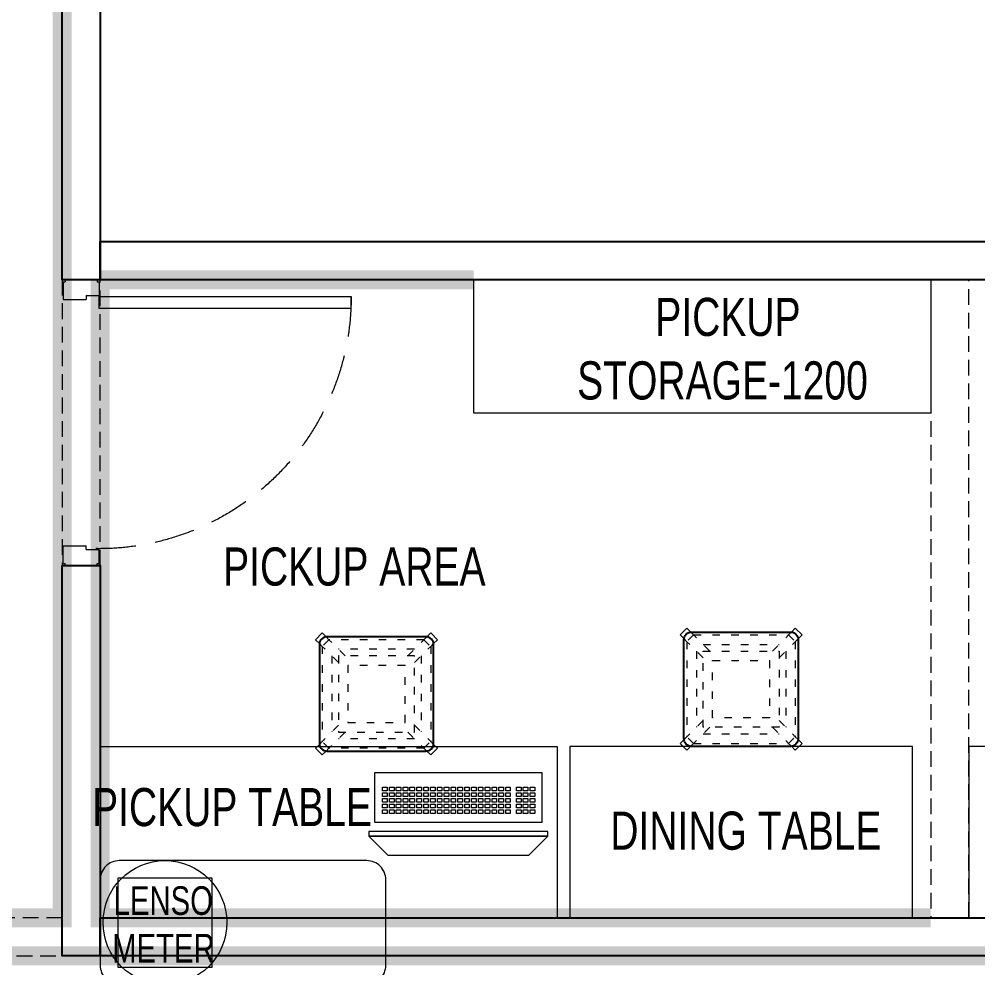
# Model space of a CAD drawing. Header units: feet. Extents: x 6593915 to 6601502, y -5290425 to -5274384.
# Drawn here: x 6596432 to 6598950, y -5279616 to -5277127 of the extents above; entities that cross this region are included whole.
import ezdxf

# ---------------------------------------------------------------- set-up
doc = ezdxf.new("R2010")
doc.units = ezdxf.units.FT
doc.header["$LTSCALE"] = 33
doc.header["$MEASUREMENT"] = 0
for name, pattern in [('a_p6_plan_L18$0$HIDDEN', [0.375, 0.25, -0.125]), ('ACAD_ISO03W100', [30, 12, -18]), ('HIDDEN2', [4.7625, 3.175, -1.5875])]:
    doc.linetypes.add(name, pattern=pattern)
for name, color, linetype, lineweight in [('Door', 2, 'Continuous', 13), ('LENS-DOOR', 34, 'Continuous', 20), ('LENS-PARTITION', 21, 'Continuous', 25), ('LENS-TEXT', 31, 'Continuous', 5), ('LENS_CURTAIN', 5, 'a_p6_plan_L18$0$HIDDEN', 9), ('LK-EQPMT', 3, 'Continuous', 18), ('LK-FF&E WALL', 1, 'Continuous', 9), ('LK-FLUTTED FINISH', 20, 'Continuous', 30), ('LK-IT', 3, 'Continuous', 18), ('LK-TILES FINISH', 251, 'Continuous', 5), ('LN-ELEVATION-1', 81, 'Continuous', 25), ('LN-ELEVATION-2', 103, 'Continuous', 20), ('LN-ELEVATION-3', 125, 'Continuous', 18), ('LN-ELEVATION-5', 167, 'Continuous', 5)]:
    doc.layers.add(name, color=color, linetype=linetype, lineweight=lineweight)
doc.layers.add('LAMINATE FINISH', color=80, linetype='Continuous')
doc.styles.add('LK TXT', font='GILC____.TTF', dxfattribs={"height": 100})

# ---------------------------------------------------------------- blocks, each defined once
blk = doc.blocks.new('Stool')
at = {"layer": 'LN-ELEVATION-1', "ltscale": 0.5}
blk.add_lwpolyline([(-130, 300), (130, 300, -0.414214), (150, 280), (150, 20, -0.414214), (130, 0), (-130, 0, -0.414214), (-150, 20), (-150, 280, -0.414214)], format="xyb", close=True, dxfattribs=at)
at = {"layer": 'LN-ELEVATION-3', "linetype": 'ACAD_ISO03W100', "ltscale": 0.05}
for p, q in [((-82.3, 250), (-124.7, 292.4)), ((-124.7, 292.4), (124.7, 292.4)), ((82.3, 250), (124.7, 292.4)), ((-100, 232.3), (-142.4, 274.7)), ((-142.4, 274.7), (-142.4, 25.3)), ((-99.7, 267.4), (99.7, 267.4)), ((100, 232.3), (142.4, 274.7)), ((142.4, 274.7), (142.4, 25.3)), ((-117.4, 249.7), (-117.4, 50.3)), ((117.4, 249.7), (117.4, 50.3)), ((-100, 67.7), (-142.4, 25.3)), ((100, 67.7), (142.4, 25.3)), ((-82.3, 50), (-124.7, 7.6)), ((-99.7, 32.6), (99.7, 32.6)), ((82.3, 50), (124.7, 7.6)), ((-124.7, 7.6), (124.7, 7.6))]:
    blk.add_line(p, q, dxfattribs=at)
for points in [[(-132.2, 299.9), (-124.7, 292.4), (-142.4, 274.7), (-149.9, 282.2)], [(132.2, 299.9), (124.7, 292.4), (142.4, 274.7), (149.9, 282.2)], [(-132.2, 0.1), (-124.7, 7.6), (-142.4, 25.3), (-149.9, 17.8)], [(132.2, 0.1), (124.7, 7.6), (142.4, 25.3), (149.9, 17.8)]]:
    blk.add_lwpolyline(points, dxfattribs=at)
for points in [[(-100, 250), (100, 250), (100, 50), (-100, 50)], [(-75, 225), (75, 225), (75, 75), (-75, 75)]]:
    blk.add_lwpolyline(points, close=True, dxfattribs=at)
at = {"layer": 'LN-ELEVATION-5', "ltscale": 0.5}
for points in [[(-149.9, 282.2), (-160.1, 292.4), (-142.4, 310.1), (-132.2, 299.9)], [(149.9, 282.2), (160.1, 292.4), (142.4, 310.1), (132.2, 299.9)], [(-149.9, 17.8), (-160.1, 7.6), (-142.4, -10.1), (-132.2, 0.1)], [(149.9, 17.8), (160.1, 7.6), (142.4, -10.1), (132.2, 0.1)]]:
    blk.add_lwpolyline(points, dxfattribs=at)
blk = doc.blocks.new('CLENS 600 TYPE 6')
at = {"layer": 'LN-ELEVATION-1', "ltscale": 0.5}
blk.add_lwpolyline([(130, -225), (-130, -225, -0.414214), (-150, -205), (-150, 55, -0.414214), (-130, 75), (130, 75, -0.414214), (150, 55), (150, -205, -0.414214)], format="xyb", close=True, dxfattribs=at)
at = {"layer": 'LN-ELEVATION-3', "linetype": 'ACAD_ISO03W100', "ltscale": 0.05}
for p, q in [((-82.3, 25), (-124.7, 67.4)), ((124.7, 67.4), (-124.7, 67.4)), ((82.3, 25), (124.7, 67.4)), ((-100, 7.3), (-142.4, 49.7)), ((-142.4, -199.7), (-142.4, 49.7)), ((99.7, 42.4), (-99.7, 42.4)), ((100, 7.3), (142.4, 49.7)), ((142.4, -199.7), (142.4, 49.7)), ((-117.4, -174.7), (-117.4, 24.7)), ((117.4, -174.7), (117.4, 24.7)), ((-100, -157.3), (-142.4, -199.7)), ((-82.3, -175), (-124.7, -217.4)), ((82.3, -175), (124.7, -217.4)), ((100, -157.3), (142.4, -199.7)), ((99.7, -192.4), (-99.7, -192.4)), ((124.7, -217.4), (-124.7, -217.4))]:
    blk.add_line(p, q, dxfattribs=at)
for points in [[(-132.2, 74.9), (-124.7, 67.4), (-142.4, 49.7), (-149.9, 57.2)], [(132.2, 74.9), (124.7, 67.4), (142.4, 49.7), (149.9, 57.2)], [(-132.2, -224.9), (-124.7, -217.4), (-142.4, -199.7), (-149.9, -207.2)], [(132.2, -224.9), (124.7, -217.4), (142.4, -199.7), (149.9, -207.2)]]:
    blk.add_lwpolyline(points, dxfattribs=at)
for points in [[(100, -175), (-100, -175), (-100, 25), (100, 25)], [(75, -150), (-75, -150), (-75, 0), (75, 0)]]:
    blk.add_lwpolyline(points, close=True, dxfattribs=at)
at = {"layer": 'LN-ELEVATION-5', "ltscale": 0.5}
for points in [[(-149.9, 57.2), (-160.1, 67.4), (-142.4, 85.1), (-132.2, 74.9)], [(149.9, 57.2), (160.1, 67.4), (142.4, 85.1), (132.2, 74.9)], [(-149.9, -207.2), (-160.1, -217.4), (-142.4, -235.1), (-132.2, -224.9)], [(149.9, -207.2), (160.1, -217.4), (142.4, -235.1), (132.2, -224.9)]]:
    blk.add_lwpolyline(points, dxfattribs=at)
blk = doc.blocks.new('*U22')
at = {"layer": 'LK-EQPMT', "ltscale": 12}
blk.add_lwpolyline([(6, 4.9), (-6, 4.9), (-6, -4.9), (6, -4.9)], close=True, dxfattribs=at)
blk = doc.blocks.new('*U23')
at = {"color": 0, "linetype": 'ByBlock', "lineweight": -2}
for p in [(0, 0), (18, 0), (35.9, 0), (53.9, 0), (71.8, 0), (89.8, 0), (107.8, 0), (125.7, 0), (143.7, 0), (161.6, 0), (179.6, 0), (197.6, 0), (215.5, 0), (233.5, 0), (251.4, 0), (269.4, 0), (287.4, 0), (305.3, 0), (323.3, 0), (0, -14.7), (0, -29.5), (18, -14.7), (18, -29.5), (35.9, -14.7), (35.9, -29.5), (53.9, -14.7), (53.9, -29.5), (71.8, -14.7), (71.8, -29.5), (89.8, -14.7), (89.8, -29.5), (107.8, -14.7), (107.8, -29.5), (125.7, -14.7), (125.7, -29.5), (143.7, -14.7), (143.7, -29.5), (161.6, -14.7), (161.6, -29.5), (179.6, -14.7), (179.6, -29.5), (197.6, -14.7), (197.6, -29.5), (215.5, -14.7), (215.5, -29.5), (233.5, -14.7), (233.5, -29.5), (251.4, -14.7), (251.4, -29.5), (269.4, -14.7), (269.4, -29.5), (287.4, -14.7), (287.4, -29.5), (305.3, -14.7), (305.3, -29.5), (323.3, -14.7), (323.3, -29.5), (0, -44.2), (18, -44.2), (35.9, -44.2), (53.9, -44.2), (71.8, -44.2), (89.8, -44.2), (107.8, -44.2), (125.7, -44.2), (143.7, -44.2), (161.6, -44.2), (179.6, -44.2), (197.6, -44.2), (215.5, -44.2), (233.5, -44.2), (251.4, -44.2), (269.4, -44.2), (287.4, -44.2), (305.3, -44.2), (323.3, -44.2), (0, -59), (18, -59), (35.9, -59), (53.9, -59), (71.8, -59), (89.8, -59), (107.8, -59), (125.7, -59), (143.7, -59), (161.6, -59), (179.6, -59), (197.6, -59), (215.5, -59), (233.5, -59), (251.4, -59), (269.4, -59), (287.4, -59), (305.3, -59), (323.3, -59)]:
    blk.add_blockref('*U22', p, dxfattribs=at)
blk = doc.blocks.new('*U20')
at = {"layer": 'LK-EQPMT', "ltscale": 12}
blk.add_lwpolyline([(6, 4.9), (-6, 4.9), (-6, -4.9), (6, -4.9)], close=True, dxfattribs=at)
blk = doc.blocks.new('*U21')
at = {"color": 0, "linetype": 'ByBlock', "lineweight": -2}
for p in [(0, 0), (18, 0), (35.9, 0), (0, -14.7), (0, -29.5), (18, -14.7), (18, -29.5), (35.9, -14.7), (35.9, -29.5), (0, -44.2), (18, -44.2), (35.9, -44.2), (0, -59), (18, -59), (35.9, -59)]:
    blk.add_blockref('*U20', p, dxfattribs=at)
blk = doc.blocks.new('*U16')
at = {"ltscale": 12}
blk.add_lwpolyline([(8, 0), (8, 129.1), (448, 129.1), (448, 0)], close=True, dxfattribs=at)
for name, p in [('*U23', (35.2, 101.6)), ('*U21', (386.6, 101.6))]:
    blk.add_blockref(name, p)
blk = doc.blocks.new('Pickup table PC')
at = {"layer": 'LN-ELEVATION-2', "ltscale": 0.5}
for points in [[(470, 50), (0, 50), (0, 62), (470, 62)], [(420, 0), (50, 0), (0, 50), (470, 50)]]:
    blk.add_lwpolyline(points, close=True, dxfattribs=at)
blk = doc.blocks.new('*U43')
at = {"layer": 'LENS-DOOR'}
for p, q in [((547491.5, 1778573.8), (547491.5, 1779235.3)), ((547522.8, 1779235.3), (547491.5, 1779235.3)), ((547522.8, 1779235.3), (547522.8, 1778573.8)), ((547447.3, 1778568.6), (547452.5, 1778568.6)), ((547447.3, 1778484.1), (547447.3, 1778568.6)), ((547452.5, 1778573.8), (547488.9, 1778573.8)), ((547452.5, 1778568.6), (547452.5, 1778573.8)), ((547488.9, 1778539.9), (547488.9, 1778573.8)), ((547522.8, 1778573.8), (547491.5, 1778573.8)), ((548192.1, 1778573.8), (548155.6, 1778573.8)), ((548155.6, 1778539.9), (548155.6, 1778573.8)), ((548192.1, 1778568.6), (548192.1, 1778573.8)), ((548197.3, 1778568.6), (548192.1, 1778568.6)), ((548197.3, 1778484.1), (548197.3, 1778568.6)), ((547488.9, 1778539.9), (547499.3, 1778539.9)), ((547499.3, 1778478.9), (547499.3, 1778539.9)), ((548145.2, 1778478.9), (548145.2, 1778539.9)), ((548155.6, 1778539.9), (548145.2, 1778539.9)), ((547447.3, 1778484.1), (547452.5, 1778484.1)), ((547452.5, 1778478.9), (547452.5, 1778484.1)), ((547452.5, 1778478.9), (547499.3, 1778478.9)), ((548192.1, 1778478.9), (548145.2, 1778478.9)), ((548192.1, 1778478.9), (548192.1, 1778484.1)), ((548197.3, 1778484.1), (548192.1, 1778484.1))]:
    blk.add_line(p, q, dxfattribs=at)
at = {"layer": 'LENS-DOOR', "color": 7, "linetype": 'HIDDEN2', "extrusion": (0, 0, -1)}
blk.add_ellipse((547491.5, 1778573.8), major_axis=(661.5, 0), ratio=1, start_param=-1.570791, end_param=0.051209, dxfattribs=at)

msp = doc.modelspace()

# ---------------------------------------------------------------- linework, layer by layer
at = {"layer": 'LAMINATE FINISH', "color": 85, "linetype": 'ACAD_ISO03W100', "ltscale": 0.05, "const_width": 50}
for points in [[(6596545.1, -5277810.4), (6596545.1, -5278560.4)], [(6596645.1, -5277810.4), (6596645.1, -5278560.4)]]:
    msp.add_lwpolyline(points, dxfattribs=at)
at = {"layer": 'LENS-PARTITION'}
for points in [[(6596545.1, -5276114.4), (6596645.1, -5276114.4), (6596645.1, -5277810.4), (6596545.1, -5277810.4)], [(6596645.1, -5277710.4), (6599376.1, -5277710.4), (6599376.1, -5277810.4), (6596645.1, -5277810.4)], [(6596545.1, -5278560.4), (6596645.1, -5278560.4), (6596645.1, -5279585), (6596545.1, -5279585)], [(6596645.1, -5279485), (6601222.1, -5279485), (6601222.1, -5279585), (6596645.1, -5279585)]]:
    msp.add_lwpolyline(points, close=True, dxfattribs=at)
at = {"layer": 'LENS_CURTAIN', "ltscale": 5}
for points in [[(6596545.1, -5277810.4), (6596545.1, -5278560.4), (6596645.1, -5278560.4), (6596645.1, -5277810.4)], [(6596645.1, -5278560.4), (6596645.1, -5277810.4), (6596545.1, -5277810.4), (6596545.1, -5278560.4)], [(6598826.1, -5277810.4), (6598826.1, -5279485), (6598926.1, -5279485), (6598926.1, -5277810.4)], [(6598926.1, -5279485), (6598926.1, -5277810.4), (6598826.1, -5277810.4), (6598826.1, -5279485)], [(6596545.1, -5279485), (6595745.1, -5279485), (6595745.1, -5279585), (6596545.1, -5279585)], [(6597395.1, -5279485), (6596645.1, -5279485), (6596645.1, -5279585), (6597395.1, -5279585)]]:
    msp.add_lwpolyline(points, close=True, dxfattribs=at)
at = {"layer": 'LK-EQPMT'}
msp.add_lwpolyline([(6596692.2, -5279615), (6596692.2, -5279380), (6596938.2, -5279380), (6596938.2, -5279615)], close=True, dxfattribs=at)
at = {"layer": 'LK-FF&E WALL'}
for points in [[(6597626.1, -5278160.4), (6597626.1, -5277810.4), (6598826.1, -5277810.4), (6598826.1, -5278160.4)], [(6597845.1, -5279485), (6596645.1, -5279485), (6596645.1, -5279035), (6597845.1, -5279035)], [(6597878, -5279485), (6598778, -5279485), (6598778, -5279035), (6597878, -5279035)], [(6599376.1, -5279485), (6599376.1, -5279035), (6598926.1, -5279035), (6598926.1, -5279485)]]:
    msp.add_lwpolyline(points, close=True, dxfattribs=at)
msp.add_lwpolyline([(6597395.1, -5279610), (6597395.1, -5279385, 0.414214), (6597345.1, -5279335), (6596695.1, -5279335, 0.414214), (6596645.1, -5279385), (6596645.1, -5279610, 0.414214), (6596695.1, -5279660), (6597345.1, -5279660, 0.414214)], format="xyb", close=True, dxfattribs=at)
msp.add_circle((6596815.2, -5279497.5), 162.5, dxfattribs=at)
at = {"layer": 'LK-FLUTTED FINISH', "linetype": 'ACAD_ISO03W100', "ltscale": 0.05, "const_width": 50}
msp.add_lwpolyline([(6594145.1, -5279585), (6600922.1, -5279585)], dxfattribs=at)
at = {"layer": 'LK-TILES FINISH', "color": 212, "linetype": 'ACAD_ISO03W100', "ltscale": 0.05, "const_width": 50}
for points in [[(6596545.1, -5278560.4), (6596545.1, -5279485), (6595745.1, -5279485), (6595745.1, -5276214.4), (6596545.1, -5276214.4), (6596545.1, -5277810.4)], [(6597626.1, -5277810.4), (6596645.1, -5277810.4)], [(6598826.1, -5279485), (6596645.1, -5279485), (6596645.1, -5278560.4)]]:
    msp.add_lwpolyline(points, dxfattribs=at)

# ---------------------------------------------------------------- block references
at = {"layer": 'Door', "rotation": 270}
msp.add_blockref('*U43', (4818068.8, -4730363.2), dxfattribs=at)
at = {"layer": 'LK-FF&E WALL', "xscale": -1, "rotation": 180}
msp.add_blockref('CLENS 600 TYPE 6', (6597370.6, -5278972.5), dxfattribs=at)
at = {"layer": 'LK-FF&E WALL'}
msp.add_blockref('Stool', (6598328, -5279035), dxfattribs=at)
at = {"layer": 'LK-IT', "ltscale": 0.5, "xscale": -1, "rotation": 180}
msp.add_blockref('*U16', (6597357.5, -5279104.6), dxfattribs=at)
at = {"layer": 'LK-IT', "xscale": -1}
msp.add_blockref('Pickup table PC', (6597820.6, -5279320.8), dxfattribs=at)

# ---------------------------------------------------------------- texts
at = {"layer": 'LENS-TEXT', "color": 0, "linetype": 'Continuous', "ltscale": 3, "attachment_point": 5, "style": 'LK TXT'}
for s, width, gutter_width, insert, char_height in [(' PICKUP STORAGE-1200', 1099.487, 1, (6598279.2, -5277992), 100), (' PICKUP AREA', 1099.487, 1, (6597298.2, -5278563.8), 100), ('PICKUP TABLE  ', 783.964, 1, (6596991.2, -5279195.1), 100), ('DINING TABLE', 783.964, 1, (6598340.5, -5279256.9), 100), ('LENSO\\PMETER', 353.056, 0.5, (6596810.9, -5279502.3), 75)]:
    msp.add_mtext_dynamic_manual_height_columns(s, width=width, gutter_width=gutter_width, heights=[0], dxfattribs=dict(at, insert=insert, char_height=char_height))

doc.saveas('drawing.dxf')
